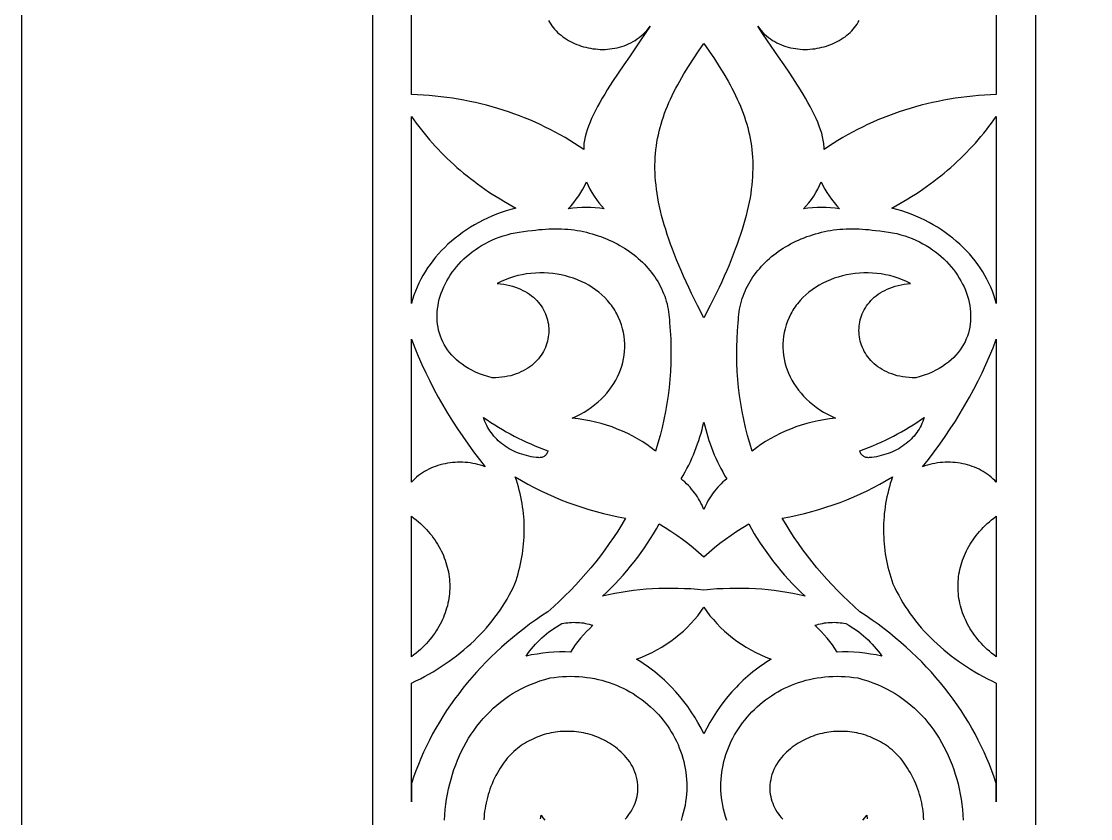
# Model space of a CAD drawing. Extents: x 1336 to 2036, y -730 to 370.
# Drawn here: x 1335.7 to 1472.8, y -592.5 to -490.3 of the extents above; entities that cross this region are included whole.
import ezdxf

# ---------------------------------------------------------------- set-up
doc = ezdxf.new("R2010")
doc.units = 0
doc.layers.add('LAYER_1', color=18, linetype='CONTINUOUS')
doc.layers.add('LAYER_2', color=4, linetype='CONTINUOUS')

msp = doc.modelspace()

# ---------------------------------------------------------------- linework, layer by layer
at = {"layer": 'LAYER_1'}
for points in [[(1335.73, -729.84), (2035.73, -729.84), (2035.73, 370.16), (1335.73, 370.16)], [(1423.23, -493.17), (1423.92, -494.16), (1424.58, -495.14), (1425.2, -496.1), (1425.78, -497.04), (1426.33, -497.97), (1426.58, -498.44), (1426.83, -498.9), (1427.06, -499.36), (1427.29, -499.82), (1427.51, -500.28), (1427.71, -500.73), (1427.91, -501.19), (1428.09, -501.65), (1428.26, -502.11), (1428.43, -502.56), (1428.58, -503.02), (1428.72, -503.49), (1428.85, -503.95), (1428.96, -504.41), (1429.07, -504.88), (1429.16, -505.35), (1429.25, -505.82), (1429.32, -506.3), (1429.38, -506.78), (1429.43, -507.26), (1429.46, -507.75), (1429.49, -508.24), (1429.5, -508.74), (1429.5, -509.24), (1429.48, -509.75), (1429.46, -510.27), (1429.42, -510.79), (1429.37, -511.31), (1429.3, -511.85), (1429.23, -512.39), (1429.14, -512.94), (1429.03, -513.49), (1428.92, -514.06), (1428.79, -514.63), (1428.64, -515.21), (1428.49, -515.8), (1428.31, -516.4), (1428.13, -517.01), (1427.93, -517.63), (1427.72, -518.26), (1427.49, -518.9), (1427.25, -519.55), (1427, -520.22), (1426.73, -520.89), (1426.45, -521.58), (1426.15, -522.28), (1425.84, -522.99), (1425.51, -523.71), (1425.17, -524.45), (1424.81, -525.2), (1424.05, -526.74), (1423.23, -528.35), (1422.41, -526.74), (1421.65, -525.2), (1421.29, -524.45), (1420.95, -523.71), (1420.62, -522.99), (1420.31, -522.28), (1420.01, -521.58), (1419.73, -520.89), (1419.46, -520.22), (1419.2, -519.55), (1418.96, -518.9), (1418.74, -518.26), (1418.52, -517.63), (1418.33, -517.01), (1418.14, -516.4), (1417.97, -515.8), (1417.81, -515.21), (1417.67, -514.63), (1417.54, -514.06), (1417.42, -513.49), (1417.32, -512.94), (1417.23, -512.39), (1417.15, -511.85), (1417.09, -511.31), (1417.04, -510.79), (1417, -510.27), (1416.97, -509.75), (1416.96, -509.24), (1416.96, -508.74), (1416.97, -508.24), (1416.99, -507.75), (1417.03, -507.26), (1417.08, -506.78), (1417.14, -506.3), (1417.21, -505.82), (1417.29, -505.35), (1417.39, -504.88), (1417.49, -504.41), (1417.61, -503.95), (1417.74, -503.49), (1417.88, -503.02), (1418.03, -502.56), (1418.19, -502.11), (1418.37, -501.65), (1418.55, -501.19), (1418.74, -500.73), (1418.95, -500.28), (1419.16, -499.82), (1419.39, -499.36), (1419.63, -498.9), (1419.87, -498.44), (1420.13, -497.97), (1420.67, -497.04), (1421.26, -496.1), (1421.88, -495.14), (1422.53, -494.16)], [(1385.74, -502.5), (1386.05, -502.94), (1386.36, -503.38), (1386.69, -503.82), (1387.02, -504.25), (1387.36, -504.67), (1387.7, -505.1), (1388.06, -505.51), (1388.42, -505.92), (1388.79, -506.33), (1389.16, -506.73), (1389.55, -507.13), (1389.94, -507.53), (1390.33, -507.91), (1390.74, -508.3), (1391.15, -508.67), (1391.57, -509.05), (1391.99, -509.41), (1392.42, -509.78), (1392.86, -510.13), (1393.31, -510.48), (1393.76, -510.83), (1394.21, -511.17), (1394.68, -511.51), (1395.15, -511.83), (1395.62, -512.16), (1396.1, -512.48), (1396.59, -512.79), (1397.09, -513.09), (1397.59, -513.39), (1398.09, -513.69), (1398.6, -513.97), (1399.12, -514.26), (1398.49, -514.43), (1397.86, -514.63), (1397.25, -514.84), (1396.65, -515.06), (1396.06, -515.3), (1395.48, -515.56), (1394.91, -515.83), (1394.36, -516.12), (1393.82, -516.42), (1393.29, -516.73), (1392.78, -517.06), (1392.28, -517.4), (1391.79, -517.76), (1391.32, -518.13), (1390.86, -518.51), (1390.42, -518.9), (1390, -519.3), (1389.59, -519.71), (1389.2, -520.14), (1388.82, -520.57), (1388.46, -521.02), (1388.12, -521.48), (1387.79, -521.94), (1387.49, -522.42), (1387.2, -522.9), (1386.93, -523.39), (1386.68, -523.9), (1386.45, -524.4), (1386.24, -524.92), (1386.05, -525.44), (1385.88, -525.98), (1385.73, -526.51)], [(1460.72, -526.51), (1460.57, -525.98), (1460.4, -525.44), (1460.21, -524.92), (1460, -524.4), (1459.77, -523.9), (1459.52, -523.39), (1459.26, -522.9), (1458.97, -522.42), (1458.66, -521.94), (1458.34, -521.48), (1458, -521.02), (1457.64, -520.57), (1457.26, -520.14), (1456.87, -519.71), (1456.46, -519.3), (1456.03, -518.9), (1455.59, -518.51), (1455.14, -518.13), (1454.66, -517.76), (1454.18, -517.4), (1453.68, -517.06), (1453.16, -516.73), (1452.64, -516.42), (1452.1, -516.12), (1451.54, -515.83), (1450.98, -515.56), (1450.4, -515.3), (1449.81, -515.06), (1449.21, -514.84), (1448.59, -514.63), (1447.97, -514.43), (1447.34, -514.26), (1447.85, -513.97), (1448.36, -513.69), (1448.87, -513.39), (1449.37, -513.09), (1449.86, -512.79), (1450.35, -512.48), (1450.83, -512.16), (1451.31, -511.83), (1451.78, -511.51), (1452.24, -511.17), (1452.7, -510.83), (1453.15, -510.48), (1453.59, -510.13), (1454.03, -509.78), (1454.46, -509.41), (1454.89, -509.05), (1455.31, -508.67), (1455.72, -508.3), (1456.12, -507.91), (1456.52, -507.53), (1456.91, -507.13), (1457.29, -506.73), (1457.67, -506.33), (1458.04, -505.92), (1458.4, -505.51), (1458.75, -505.1), (1459.1, -504.67), (1459.44, -504.25), (1459.77, -503.82), (1460.09, -503.38), (1460.41, -502.94), (1460.72, -502.5)], [(1408.18, -510.9), (1408.39, -511.37), (1408.61, -511.83), (1408.86, -512.28), (1409.14, -512.72), (1409.44, -513.15), (1409.76, -513.57), (1410.1, -513.97), (1410.46, -514.37), (1409.89, -514.29), (1409.31, -514.24), (1408.73, -514.2), (1408.15, -514.19), (1407.57, -514.2), (1406.99, -514.24), (1406.41, -514.29), (1405.83, -514.37), (1406.2, -513.97), (1406.54, -513.56), (1406.87, -513.14), (1407.18, -512.71), (1407.46, -512.27), (1407.72, -511.82), (1407.97, -511.36)], [(1438.27, -510.9), (1438.49, -511.36), (1438.73, -511.82), (1438.99, -512.27), (1439.28, -512.71), (1439.58, -513.14), (1439.91, -513.56), (1440.26, -513.97), (1440.62, -514.37), (1440.05, -514.29), (1439.47, -514.24), (1438.89, -514.2), (1438.31, -514.19), (1437.73, -514.2), (1437.15, -514.24), (1436.57, -514.29), (1435.99, -514.37), (1436.36, -513.97), (1436.7, -513.57), (1437.02, -513.15), (1437.32, -512.72), (1437.59, -512.28), (1437.84, -511.83), (1438.07, -511.37)], [(1401.22, -517.15), (1401.65, -517.09), (1402.07, -517.03), (1402.49, -516.99), (1402.91, -516.95), (1403.33, -516.93), (1403.75, -516.91), (1404.16, -516.91), (1404.57, -516.91), (1404.98, -516.92), (1405.39, -516.95), (1405.8, -516.98), (1406.2, -517.02), (1406.6, -517.07), (1406.99, -517.13), (1407.39, -517.2), (1407.78, -517.28), (1408.16, -517.37), (1408.54, -517.46), (1408.92, -517.57), (1409.3, -517.68), (1409.66, -517.8), (1410.03, -517.92), (1410.39, -518.06), (1410.74, -518.2), (1411.09, -518.36), (1411.44, -518.51), (1411.78, -518.68), (1412.11, -518.85), (1412.44, -519.04), (1412.76, -519.22), (1413.07, -519.42), (1413.38, -519.62), (1413.68, -519.83), (1413.98, -520.04), (1414.27, -520.26), (1414.55, -520.49), (1414.82, -520.73), (1415.09, -520.97), (1415.35, -521.21), (1415.6, -521.46), (1415.84, -521.72), (1416.08, -521.99), (1416.31, -522.26), (1416.52, -522.53), (1416.73, -522.81), (1416.93, -523.09), (1417.13, -523.38), (1417.31, -523.68), (1417.48, -523.98), (1417.64, -524.28), (1417.8, -524.59), (1417.94, -524.9), (1418.07, -525.22), (1418.2, -525.54), (1418.31, -525.87), (1418.41, -526.2), (1418.5, -526.53), (1418.58, -526.87), (1418.65, -527.21), (1418.71, -527.55), (1418.75, -527.9), (1418.79, -528.25), (1418.81, -528.61), (1418.82, -528.96), (1418.9, -530), (1418.97, -531.04), (1419, -532.08), (1419.01, -533.12), (1418.99, -534.16), (1418.94, -535.2), (1418.87, -536.24), (1418.77, -537.27), (1418.65, -538.3), (1418.49, -539.33), (1418.32, -540.35), (1418.11, -541.37), (1417.88, -542.39), (1417.63, -543.4), (1417.34, -544.41), (1417.03, -545.42), (1416.48, -544.99), (1415.91, -544.59), (1415.33, -544.2), (1414.72, -543.84), (1414.1, -543.49), (1413.46, -543.17), (1412.8, -542.87), (1412.13, -542.59), (1411.45, -542.33), (1410.75, -542.1), (1410.04, -541.89), (1409.32, -541.7), (1408.59, -541.54), (1407.85, -541.41), (1407.1, -541.29), (1406.34, -541.21), (1406.88, -540.96), (1407.4, -540.69), (1407.89, -540.41), (1408.37, -540.11), (1408.83, -539.79), (1409.26, -539.46), (1409.67, -539.11), (1410.06, -538.75), (1410.43, -538.37), (1410.78, -537.98), (1411.1, -537.59), (1411.4, -537.17), (1411.68, -536.75), (1411.93, -536.32), (1412.16, -535.89), (1412.37, -535.44), (1412.55, -534.98), (1412.7, -534.52), (1412.83, -534.06), (1412.94, -533.59), (1413.01, -533.11), (1413.07, -532.63), (1413.09, -532.15), (1413.09, -531.67), (1413.06, -531.18), (1413, -530.7), (1412.92, -530.21), (1412.81, -529.73), (1412.67, -529.25), (1412.5, -528.77), (1412.3, -528.29), (1412.07, -527.82), (1411.94, -527.59), (1411.81, -527.36), (1411.67, -527.14), (1411.53, -526.93), (1411.38, -526.72), (1411.22, -526.52), (1410.89, -526.12), (1410.53, -525.74), (1410.15, -525.39), (1409.76, -525.05), (1409.34, -524.73), (1408.91, -524.43), (1408.46, -524.16), (1407.99, -523.9), (1407.51, -523.67), (1407.02, -523.46), (1406.51, -523.27), (1406, -523.1), (1405.47, -522.95), (1404.94, -522.83), (1404.4, -522.73), (1403.85, -522.65), (1403.3, -522.6), (1402.74, -522.57), (1402.18, -522.57), (1401.62, -522.59), (1401.06, -522.64), (1400.5, -522.71), (1399.95, -522.8), (1399.39, -522.92), (1398.84, -523.07), (1398.3, -523.25), (1397.77, -523.45), (1397.24, -523.68), (1396.72, -523.93), (1397.15, -523.97), (1397.56, -524.03), (1397.95, -524.1), (1398.34, -524.19), (1398.7, -524.29), (1399.06, -524.4), (1399.4, -524.52), (1399.72, -524.66), (1400.03, -524.81), (1400.33, -524.97), (1400.61, -525.14), (1400.88, -525.32), (1401.14, -525.51), (1401.38, -525.7), (1401.61, -525.91), (1401.82, -526.13), (1402.02, -526.35), (1402.2, -526.58), (1402.37, -526.81), (1402.53, -527.05), (1402.67, -527.3), (1402.8, -527.55), (1402.92, -527.81), (1403.02, -528.07), (1403.11, -528.33), (1403.18, -528.6), (1403.24, -528.87), (1403.29, -529.14), (1403.32, -529.42), (1403.34, -529.69), (1403.35, -529.96), (1403.34, -530.24), (1403.32, -530.51), (1403.28, -530.79), (1403.23, -531.06), (1403.17, -531.33), (1403.1, -531.6), (1403.01, -531.86), (1402.91, -532.12), (1402.79, -532.38), (1402.66, -532.63), (1402.52, -532.88), (1402.36, -533.12), (1402.19, -533.35), (1402.01, -533.58), (1401.82, -533.81), (1401.61, -534.02), (1401.39, -534.23), (1401.15, -534.43), (1400.91, -534.61), (1400.64, -534.79), (1400.37, -534.96), (1400.08, -535.12), (1399.78, -535.27), (1399.47, -535.41), (1399.15, -535.53), (1398.81, -535.65), (1398.46, -535.75), (1398.09, -535.83), (1397.71, -535.9), (1397.32, -535.96), (1396.92, -536), (1396.51, -536.03), (1396.08, -536.04), (1395.51, -535.87), (1394.97, -535.69), (1394.45, -535.5), (1393.96, -535.28), (1393.49, -535.05), (1393.05, -534.81), (1392.63, -534.56), (1392.24, -534.29), (1391.87, -534.01), (1391.52, -533.72), (1391.2, -533.42), (1390.9, -533.1), (1390.63, -532.78), (1390.37, -532.45), (1390.14, -532.11), (1389.93, -531.76), (1389.75, -531.4), (1389.58, -531.04), (1389.44, -530.67), (1389.32, -530.29), (1389.22, -529.91), (1389.14, -529.53), (1389.08, -529.14), (1389.04, -528.75), (1389.02, -528.35), (1389.02, -527.95), (1389.04, -527.55), (1389.08, -527.16), (1389.14, -526.76), (1389.22, -526.36), (1389.31, -525.96), (1389.43, -525.56), (1389.56, -525.16), (1389.71, -524.77), (1389.88, -524.38), (1390.06, -524), (1390.26, -523.61), (1390.48, -523.24), (1390.72, -522.87), (1390.97, -522.5), (1391.24, -522.14), (1391.52, -521.79), (1391.82, -521.45), (1392.13, -521.12), (1392.46, -520.79), (1392.8, -520.48), (1393.16, -520.17), (1393.53, -519.88), (1393.92, -519.6), (1394.32, -519.33), (1394.73, -519.07), (1395.16, -518.83), (1395.6, -518.6), (1396.05, -518.38), (1396.52, -518.18), (1397, -518), (1397.48, -517.83), (1397.99, -517.68), (1398.5, -517.54), (1399.02, -517.43), (1399.56, -517.33), (1400.1, -517.25), (1400.66, -517.19)], [(1427.64, -528.96), (1427.65, -528.61), (1427.67, -528.25), (1427.7, -527.9), (1427.75, -527.55), (1427.81, -527.21), (1427.88, -526.87), (1427.96, -526.53), (1428.05, -526.2), (1428.15, -525.87), (1428.26, -525.54), (1428.38, -525.22), (1428.52, -524.9), (1428.66, -524.59), (1428.81, -524.28), (1428.98, -523.98), (1429.15, -523.68), (1429.33, -523.38), (1429.52, -523.09), (1429.72, -522.81), (1429.93, -522.53), (1430.15, -522.26), (1430.38, -521.99), (1430.61, -521.72), (1430.85, -521.46), (1431.11, -521.21), (1431.36, -520.97), (1431.63, -520.73), (1431.91, -520.49), (1432.19, -520.26), (1432.48, -520.04), (1432.77, -519.83), (1433.07, -519.62), (1433.38, -519.42), (1433.7, -519.22), (1434.02, -519.04), (1434.35, -518.85), (1434.68, -518.68), (1435.02, -518.51), (1435.36, -518.36), (1435.71, -518.2), (1436.07, -518.06), (1436.43, -517.92), (1436.79, -517.8), (1437.16, -517.68), (1437.53, -517.57), (1437.91, -517.46), (1438.29, -517.37), (1438.68, -517.28), (1439.07, -517.2), (1439.46, -517.13), (1439.86, -517.07), (1440.26, -517.02), (1440.66, -516.98), (1441.06, -516.95), (1441.47, -516.92), (1441.88, -516.91), (1442.3, -516.91), (1442.71, -516.91), (1443.13, -516.93), (1443.55, -516.95), (1443.96, -516.99), (1444.39, -517.03), (1444.81, -517.09), (1445.23, -517.15), (1445.8, -517.19), (1446.35, -517.25), (1446.9, -517.33), (1447.43, -517.43), (1447.96, -517.54), (1448.47, -517.68), (1448.97, -517.83), (1449.46, -518), (1449.94, -518.18), (1450.4, -518.38), (1450.86, -518.6), (1451.3, -518.83), (1451.72, -519.07), (1452.14, -519.33), (1452.54, -519.6), (1452.92, -519.88), (1453.29, -520.17), (1453.65, -520.48), (1454, -520.79), (1454.32, -521.12), (1454.64, -521.45), (1454.94, -521.79), (1455.22, -522.14), (1455.49, -522.5), (1455.74, -522.87), (1455.97, -523.24), (1456.19, -523.61), (1456.39, -524), (1456.58, -524.38), (1456.75, -524.77), (1456.89, -525.16), (1457.03, -525.56), (1457.14, -525.96), (1457.24, -526.36), (1457.31, -526.76), (1457.37, -527.16), (1457.41, -527.55), (1457.43, -527.95), (1457.43, -528.35), (1457.41, -528.75), (1457.38, -529.14), (1457.32, -529.53), (1457.24, -529.91), (1457.14, -530.29), (1457.01, -530.67), (1456.87, -531.04), (1456.71, -531.4), (1456.52, -531.76), (1456.31, -532.11), (1456.08, -532.45), (1455.83, -532.78), (1455.55, -533.1), (1455.26, -533.42), (1454.93, -533.72), (1454.59, -534.01), (1454.22, -534.29), (1453.83, -534.56), (1453.41, -534.81), (1452.97, -535.05), (1452.5, -535.28), (1452.01, -535.5), (1451.49, -535.69), (1450.95, -535.87), (1450.38, -536.04), (1449.95, -536.03), (1449.53, -536), (1449.13, -535.96), (1448.74, -535.9), (1448.36, -535.83), (1448, -535.75), (1447.65, -535.65), (1447.31, -535.53), (1446.98, -535.41), (1446.67, -535.27), (1446.37, -535.12), (1446.08, -534.96), (1445.81, -534.79), (1445.55, -534.61), (1445.3, -534.43), (1445.07, -534.23), (1444.85, -534.02), (1444.64, -533.81), (1444.44, -533.58), (1444.26, -533.35), (1444.09, -533.12), (1443.94, -532.88), (1443.79, -532.63), (1443.67, -532.38), (1443.55, -532.12), (1443.45, -531.86), (1443.36, -531.6), (1443.28, -531.33), (1443.22, -531.06), (1443.17, -530.79), (1443.14, -530.51), (1443.12, -530.24), (1443.11, -529.96), (1443.12, -529.69), (1443.14, -529.42), (1443.17, -529.14), (1443.22, -528.87), (1443.28, -528.6), (1443.35, -528.33), (1443.44, -528.07), (1443.54, -527.81), (1443.65, -527.55), (1443.78, -527.3), (1443.93, -527.05), (1444.08, -526.81), (1444.25, -526.58), (1444.44, -526.35), (1444.64, -526.13), (1444.85, -525.91), (1445.08, -525.7), (1445.32, -525.51), (1445.57, -525.32), (1445.84, -525.14), (1446.12, -524.97), (1446.42, -524.81), (1446.73, -524.66), (1447.06, -524.52), (1447.4, -524.4), (1447.75, -524.29), (1448.12, -524.19), (1448.5, -524.1), (1448.9, -524.03), (1449.31, -523.97), (1449.73, -523.93), (1449.22, -523.68), (1448.69, -523.45), (1448.15, -523.25), (1447.61, -523.07), (1447.06, -522.92), (1446.51, -522.8), (1445.95, -522.71), (1445.39, -522.64), (1444.83, -522.59), (1444.27, -522.57), (1443.72, -522.57), (1443.16, -522.6), (1442.61, -522.65), (1442.06, -522.73), (1441.52, -522.83), (1440.98, -522.95), (1440.46, -523.1), (1439.94, -523.27), (1439.44, -523.46), (1438.94, -523.67), (1438.46, -523.9), (1438, -524.16), (1437.55, -524.43), (1437.11, -524.73), (1436.7, -525.05), (1436.3, -525.39), (1435.92, -525.74), (1435.57, -526.12), (1435.4, -526.32), (1435.24, -526.52), (1435.08, -526.72), (1434.93, -526.93), (1434.78, -527.14), (1434.65, -527.36), (1434.51, -527.59), (1434.39, -527.82), (1434.16, -528.29), (1433.96, -528.77), (1433.79, -529.25), (1433.65, -529.73), (1433.54, -530.21), (1433.45, -530.7), (1433.4, -531.18), (1433.37, -531.67), (1433.36, -532.15), (1433.39, -532.63), (1433.44, -533.11), (1433.52, -533.59), (1433.62, -534.06), (1433.75, -534.52), (1433.91, -534.98), (1434.09, -535.44), (1434.29, -535.89), (1434.52, -536.32), (1434.78, -536.75), (1435.05, -537.17), (1435.35, -537.59), (1435.68, -537.98), (1436.02, -538.37), (1436.39, -538.75), (1436.78, -539.11), (1437.2, -539.46), (1437.63, -539.79), (1438.08, -540.11), (1438.56, -540.41), (1439.06, -540.69), (1439.57, -540.96), (1440.11, -541.21), (1439.35, -541.29), (1438.6, -541.41), (1437.86, -541.54), (1437.13, -541.7), (1436.41, -541.89), (1435.71, -542.1), (1435.01, -542.33), (1434.33, -542.59), (1433.66, -542.87), (1433, -543.17), (1432.36, -543.49), (1431.74, -543.84), (1431.13, -544.2), (1430.54, -544.59), (1429.97, -544.99), (1429.42, -545.42), (1429.11, -544.41), (1428.83, -543.4), (1428.57, -542.39), (1428.34, -541.37), (1428.14, -540.35), (1427.96, -539.33), (1427.81, -538.3), (1427.68, -537.27), (1427.58, -536.24), (1427.51, -535.2), (1427.47, -534.16), (1427.45, -533.12), (1427.46, -532.08), (1427.49, -531.04), (1427.55, -530)], [(1385.74, -531.08), (1386.16, -532.17), (1386.6, -533.24), (1387.07, -534.31), (1387.57, -535.37), (1388.08, -536.43), (1388.62, -537.47), (1389.18, -538.51), (1389.76, -539.54), (1390.36, -540.56), (1390.99, -541.57), (1391.64, -542.57), (1392.31, -543.56), (1393, -544.54), (1393.71, -545.52), (1394.44, -546.48), (1395.2, -547.43), (1394.88, -547.32), (1394.57, -547.22), (1394.25, -547.13), (1393.93, -547.06), (1393.6, -546.99), (1393.28, -546.94), (1392.95, -546.9), (1392.63, -546.87), (1392.3, -546.85), (1391.98, -546.85), (1391.65, -546.85), (1391.33, -546.87), (1391, -546.89), (1390.68, -546.93), (1390.36, -546.98), (1390.05, -547.04), (1389.74, -547.11), (1389.43, -547.19), (1389.13, -547.28), (1388.83, -547.39), (1388.53, -547.5), (1388.24, -547.62), (1387.96, -547.75), (1387.68, -547.9), (1387.41, -548.05), (1387.15, -548.21), (1386.89, -548.39), (1386.64, -548.57), (1386.4, -548.76), (1386.17, -548.96), (1385.95, -549.17), (1385.74, -549.39)], [(1460.72, -549.39), (1460.51, -549.17), (1460.28, -548.96), (1460.05, -548.76), (1459.81, -548.57), (1459.56, -548.39), (1459.31, -548.21), (1459.05, -548.05), (1458.77, -547.9), (1458.5, -547.75), (1458.21, -547.62), (1457.92, -547.5), (1457.63, -547.39), (1457.33, -547.28), (1457.03, -547.19), (1456.72, -547.11), (1456.41, -547.04), (1456.09, -546.98), (1455.77, -546.93), (1455.45, -546.89), (1455.13, -546.87), (1454.81, -546.85), (1454.48, -546.85), (1454.15, -546.85), (1453.83, -546.87), (1453.5, -546.9), (1453.18, -546.94), (1452.85, -546.99), (1452.53, -547.06), (1452.21, -547.13), (1451.89, -547.22), (1451.57, -547.32), (1451.26, -547.43), (1452.01, -546.48), (1452.75, -545.52), (1453.46, -544.54), (1454.15, -543.56), (1454.82, -542.57), (1455.47, -541.57), (1456.09, -540.56), (1456.7, -539.54), (1457.28, -538.51), (1457.84, -537.47), (1458.38, -536.43), (1458.89, -535.37), (1459.38, -534.31), (1459.85, -533.24), (1460.3, -532.17), (1460.72, -531.08)], [(1394.99, -541.1), (1395.45, -541.42), (1395.93, -541.74), (1396.41, -542.05), (1396.9, -542.36), (1397.39, -542.65), (1397.89, -542.94), (1398.4, -543.22), (1398.91, -543.49), (1399.43, -543.75), (1399.96, -544.01), (1400.49, -544.26), (1401.03, -544.5), (1401.57, -544.73), (1402.12, -544.95), (1402.67, -545.17), (1403.23, -545.37), (1403.21, -545.47), (1403.19, -545.57), (1403.15, -545.66), (1403.1, -545.75), (1403.05, -545.83), (1402.98, -545.9), (1402.91, -545.98), (1402.83, -546.04), (1402.74, -546.1), (1402.65, -546.15), (1402.55, -546.19), (1402.45, -546.22), (1402.35, -546.24), (1402.24, -546.26), (1402.13, -546.27), (1402.02, -546.26), (1401.71, -546.23), (1401.4, -546.19), (1401.09, -546.14), (1400.78, -546.08), (1400.48, -546), (1400.18, -545.92), (1399.89, -545.83), (1399.61, -545.73), (1399.33, -545.63), (1399.05, -545.51), (1398.78, -545.38), (1398.52, -545.25), (1398.26, -545.11), (1398.01, -544.96), (1397.77, -544.8), (1397.53, -544.63), (1397.3, -544.46), (1397.08, -544.28), (1396.87, -544.09), (1396.67, -543.89), (1396.47, -543.69), (1396.29, -543.49), (1396.11, -543.27), (1395.94, -543.05), (1395.79, -542.83), (1395.64, -542.59), (1395.5, -542.36), (1395.38, -542.12), (1395.26, -541.87), (1395.16, -541.62), (1395.07, -541.36)], [(1451.47, -541.1), (1451.39, -541.36), (1451.3, -541.62), (1451.19, -541.87), (1451.08, -542.12), (1450.95, -542.36), (1450.82, -542.59), (1450.67, -542.83), (1450.51, -543.05), (1450.35, -543.27), (1450.17, -543.49), (1449.98, -543.69), (1449.79, -543.89), (1449.59, -544.09), (1449.37, -544.28), (1449.15, -544.46), (1448.92, -544.63), (1448.69, -544.8), (1448.45, -544.96), (1448.2, -545.11), (1447.94, -545.25), (1447.68, -545.38), (1447.41, -545.51), (1447.13, -545.63), (1446.85, -545.73), (1446.56, -545.83), (1446.27, -545.92), (1445.97, -546), (1445.67, -546.08), (1445.37, -546.14), (1445.06, -546.19), (1444.75, -546.23), (1444.43, -546.26), (1444.32, -546.27), (1444.22, -546.26), (1444.11, -546.24), (1444.01, -546.22), (1443.91, -546.19), (1443.81, -546.15), (1443.72, -546.1), (1443.63, -546.04), (1443.55, -545.98), (1443.48, -545.9), (1443.41, -545.83), (1443.35, -545.75), (1443.31, -545.66), (1443.27, -545.57), (1443.24, -545.47), (1443.23, -545.37), (1443.78, -545.17), (1444.34, -544.95), (1444.89, -544.73), (1445.43, -544.5), (1445.96, -544.26), (1446.5, -544.01), (1447.02, -543.75), (1447.54, -543.49), (1448.05, -543.22), (1448.56, -542.94), (1449.06, -542.65), (1449.56, -542.36), (1450.05, -542.05), (1450.53, -541.74), (1451, -541.42)], [(1423.23, -541.69), (1423.34, -542.17), (1423.46, -542.64), (1423.59, -543.11), (1423.73, -543.58), (1423.88, -544.05), (1424.04, -544.51), (1424.2, -544.97), (1424.38, -545.43), (1424.56, -545.88), (1424.75, -546.33), (1424.96, -546.78), (1425.17, -547.22), (1425.4, -547.66), (1425.64, -548.1), (1425.89, -548.53), (1426.15, -548.96), (1425.9, -549.17), (1425.67, -549.38), (1425.44, -549.61), (1425.22, -549.83), (1425, -550.06), (1424.8, -550.3), (1424.6, -550.54), (1424.41, -550.79), (1424.24, -551.04), (1424.06, -551.29), (1423.9, -551.55), (1423.75, -551.81), (1423.61, -552.08), (1423.47, -552.35), (1423.34, -552.62), (1423.23, -552.89), (1423.11, -552.62), (1422.99, -552.35), (1422.85, -552.08), (1422.71, -551.81), (1422.55, -551.55), (1422.39, -551.29), (1422.22, -551.04), (1422.04, -550.79), (1421.85, -550.54), (1421.66, -550.3), (1421.45, -550.06), (1421.24, -549.83), (1421.02, -549.61), (1420.79, -549.38), (1420.55, -549.17), (1420.31, -548.96), (1420.57, -548.53), (1420.82, -548.1), (1421.05, -547.66), (1421.28, -547.22), (1421.5, -546.78), (1421.7, -546.33), (1421.9, -545.88), (1422.08, -545.43), (1422.25, -544.97), (1422.42, -544.51), (1422.58, -544.05), (1422.72, -543.58), (1422.86, -543.11), (1422.99, -542.64), (1423.11, -542.17)], [(1399.05, -548.73), (1399.85, -549.2), (1400.65, -549.66), (1401.48, -550.1), (1402.31, -550.52), (1403.16, -550.92), (1404.02, -551.3), (1404.89, -551.66), (1405.77, -552.01), (1406.67, -552.33), (1407.57, -552.63), (1408.48, -552.92), (1409.41, -553.18), (1410.34, -553.42), (1411.28, -553.65), (1412.23, -553.85), (1413.18, -554.03), (1412.69, -554.85), (1412.18, -555.67), (1411.65, -556.48), (1411.1, -557.28), (1410.54, -558.07), (1409.96, -558.84), (1409.36, -559.61), (1408.74, -560.37), (1408.11, -561.12), (1407.46, -561.86), (1406.79, -562.58), (1406.11, -563.29), (1405.41, -563.99), (1404.7, -564.68), (1403.97, -565.36), (1403.23, -566.02), (1402.43, -566.54), (1401.65, -567.08), (1400.89, -567.63), (1400.14, -568.19), (1399.4, -568.76), (1398.68, -569.35), (1397.98, -569.95), (1397.29, -570.56), (1396.61, -571.18), (1395.95, -571.81), (1395.31, -572.45), (1394.68, -573.11), (1394.07, -573.77), (1393.47, -574.45), (1392.89, -575.13), (1392.33, -575.82), (1391.79, -576.53), (1391.26, -577.24), (1390.75, -577.96), (1390.25, -578.69), (1389.77, -579.43), (1389.32, -580.18), (1388.87, -580.93), (1388.45, -581.69), (1388.05, -582.47), (1387.66, -583.24), (1387.29, -584.03), (1386.94, -584.82), (1386.62, -585.62), (1386.3, -586.42), (1386.01, -587.24), (1385.74, -588.05), (1385.74, -575.17), (1386.31, -574.89), (1386.88, -574.6), (1387.43, -574.31), (1387.97, -574.01), (1388.51, -573.7), (1389.04, -573.38), (1389.55, -573.05), (1390.06, -572.71), (1390.56, -572.37), (1391.05, -572.01), (1391.53, -571.65), (1392, -571.28), (1392.45, -570.9), (1392.9, -570.52), (1393.34, -570.13), (1393.77, -569.73), (1394.18, -569.32), (1394.59, -568.91), (1394.98, -568.49), (1395.36, -568.06), (1395.73, -567.62), (1396.09, -567.18), (1396.44, -566.73), (1396.77, -566.28), (1397.09, -565.82), (1397.4, -565.35), (1397.7, -564.88), (1397.99, -564.4), (1398.26, -563.91), (1398.52, -563.42), (1398.76, -562.93), (1398.99, -562.42), (1399.14, -562), (1399.27, -561.58), (1399.4, -561.16), (1399.52, -560.74), (1399.62, -560.31), (1399.72, -559.88), (1399.81, -559.46), (1399.89, -559.03), (1399.96, -558.6), (1400.02, -558.17), (1400.08, -557.74), (1400.12, -557.31), (1400.15, -556.87), (1400.18, -556.44), (1400.19, -556.01), (1400.2, -555.58), (1400.2, -555.15), (1400.19, -554.71), (1400.17, -554.28), (1400.13, -553.85), (1400.1, -553.42), (1400.05, -552.99), (1399.99, -552.56), (1399.92, -552.13), (1399.84, -551.7), (1399.76, -551.27), (1399.66, -550.84), (1399.56, -550.42), (1399.45, -549.99), (1399.32, -549.57), (1399.19, -549.15)], [(1447.4, -548.73), (1447.26, -549.15), (1447.13, -549.57), (1447.01, -549.99), (1446.9, -550.42), (1446.79, -550.84), (1446.7, -551.27), (1446.61, -551.7), (1446.53, -552.13), (1446.47, -552.56), (1446.41, -552.99), (1446.36, -553.42), (1446.32, -553.85), (1446.29, -554.28), (1446.27, -554.71), (1446.26, -555.15), (1446.25, -555.58), (1446.26, -556.01), (1446.28, -556.44), (1446.3, -556.87), (1446.34, -557.31), (1446.38, -557.74), (1446.43, -558.17), (1446.49, -558.6), (1446.56, -559.03), (1446.64, -559.46), (1446.73, -559.88), (1446.83, -560.31), (1446.94, -560.74), (1447.06, -561.16), (1447.18, -561.58), (1447.32, -562), (1447.46, -562.42), (1447.69, -562.93), (1447.94, -563.42), (1448.2, -563.91), (1448.47, -564.4), (1448.75, -564.88), (1449.05, -565.35), (1449.36, -565.82), (1449.68, -566.28), (1450.02, -566.73), (1450.36, -567.18), (1450.72, -567.62), (1451.09, -568.06), (1451.48, -568.49), (1451.87, -568.91), (1452.27, -569.32), (1452.69, -569.73), (1453.12, -570.13), (1453.55, -570.52), (1454, -570.9), (1454.46, -571.28), (1454.93, -571.65), (1455.41, -572.01), (1455.89, -572.37), (1456.39, -572.71), (1456.9, -573.05), (1457.42, -573.38), (1457.95, -573.7), (1458.48, -574.01), (1459.03, -574.31), (1459.58, -574.6), (1460.14, -574.89), (1460.71, -575.17), (1460.71, -588.05), (1460.44, -587.24), (1460.15, -586.42), (1459.84, -585.62), (1459.51, -584.82), (1459.16, -584.03), (1458.79, -583.24), (1458.41, -582.47), (1458, -581.69), (1457.58, -580.93), (1457.14, -580.18), (1456.68, -579.43), (1456.2, -578.69), (1455.71, -577.96), (1455.2, -577.24), (1454.67, -576.53), (1454.12, -575.82), (1453.56, -575.13), (1452.98, -574.45), (1452.39, -573.77), (1451.78, -573.11), (1451.15, -572.45), (1450.5, -571.81), (1449.84, -571.18), (1449.17, -570.56), (1448.48, -569.95), (1447.77, -569.35), (1447.05, -568.76), (1446.32, -568.19), (1445.57, -567.63), (1444.8, -567.08), (1444.02, -566.54), (1443.23, -566.02), (1442.49, -565.36), (1441.76, -564.68), (1441.04, -563.99), (1440.35, -563.29), (1439.66, -562.58), (1439, -561.86), (1438.35, -561.12), (1437.72, -560.37), (1437.1, -559.61), (1436.5, -558.84), (1435.92, -558.07), (1435.35, -557.28), (1434.81, -556.48), (1434.28, -555.67), (1433.77, -554.85), (1433.28, -554.03), (1434.23, -553.85), (1435.18, -553.65), (1436.12, -553.42), (1437.05, -553.18), (1437.97, -552.92), (1438.88, -552.63), (1439.79, -552.33), (1440.68, -552.01), (1441.56, -551.66), (1442.44, -551.3), (1443.3, -550.92), (1444.14, -550.52), (1444.98, -550.1), (1445.8, -549.66), (1446.61, -549.2)], [(1385.74, -553.77), (1386.04, -554), (1386.34, -554.23), (1386.62, -554.47), (1386.89, -554.71), (1387.15, -554.95), (1387.41, -555.21), (1387.65, -555.46), (1387.89, -555.72), (1388.11, -555.98), (1388.33, -556.25), (1388.53, -556.52), (1388.73, -556.8), (1388.91, -557.08), (1389.09, -557.36), (1389.26, -557.64), (1389.42, -557.93), (1389.56, -558.22), (1389.7, -558.51), (1389.83, -558.8), (1389.95, -559.1), (1390.06, -559.4), (1390.16, -559.7), (1390.25, -560), (1390.33, -560.31), (1390.41, -560.61), (1390.47, -560.92), (1390.52, -561.22), (1390.56, -561.53), (1390.6, -561.84), (1390.62, -562.15), (1390.64, -562.46), (1390.64, -562.77), (1390.64, -563.08), (1390.62, -563.39), (1390.6, -563.7), (1390.57, -564.01), (1390.52, -564.32), (1390.47, -564.62), (1390.41, -564.93), (1390.34, -565.24), (1390.25, -565.54), (1390.16, -565.84), (1390.06, -566.14), (1389.95, -566.44), (1389.83, -566.74), (1389.7, -567.03), (1389.57, -567.33), (1389.42, -567.61), (1389.26, -567.9), (1389.09, -568.19), (1388.92, -568.47), (1388.73, -568.75), (1388.53, -569.02), (1388.33, -569.29), (1388.11, -569.56), (1387.89, -569.82), (1387.65, -570.08), (1387.41, -570.34), (1387.15, -570.59), (1386.89, -570.84), (1386.62, -571.08), (1386.34, -571.32), (1386.04, -571.55), (1385.74, -571.78)], [(1460.71, -571.78), (1460.41, -571.55), (1460.12, -571.32), (1459.84, -571.08), (1459.56, -570.84), (1459.3, -570.59), (1459.05, -570.34), (1458.8, -570.08), (1458.57, -569.82), (1458.34, -569.56), (1458.13, -569.29), (1457.92, -569.02), (1457.73, -568.75), (1457.54, -568.47), (1457.36, -568.19), (1457.2, -567.9), (1457.04, -567.61), (1456.89, -567.33), (1456.75, -567.03), (1456.62, -566.74), (1456.5, -566.44), (1456.39, -566.14), (1456.29, -565.84), (1456.2, -565.54), (1456.12, -565.24), (1456.05, -564.93), (1455.99, -564.62), (1455.93, -564.32), (1455.89, -564.01), (1455.86, -563.7), (1455.83, -563.39), (1455.82, -563.08), (1455.81, -562.77), (1455.82, -562.46), (1455.83, -562.15), (1455.86, -561.84), (1455.89, -561.53), (1455.93, -561.22), (1455.99, -560.92), (1456.05, -560.61), (1456.12, -560.31), (1456.2, -560), (1456.29, -559.7), (1456.39, -559.4), (1456.5, -559.1), (1456.62, -558.8), (1456.75, -558.51), (1456.89, -558.22), (1457.04, -557.93), (1457.2, -557.64), (1457.37, -557.36), (1457.54, -557.08), (1457.73, -556.8), (1457.92, -556.52), (1458.13, -556.25), (1458.35, -555.98), (1458.57, -555.72), (1458.8, -555.46), (1459.05, -555.21), (1459.3, -554.95), (1459.56, -554.71), (1459.84, -554.47), (1460.12, -554.23), (1460.41, -554), (1460.71, -553.77)], [(1428.97, -554.76), (1429.32, -555.39), (1429.68, -556.01), (1430.06, -556.63), (1430.45, -557.24), (1430.86, -557.84), (1431.28, -558.44), (1431.71, -559.03), (1432.16, -559.61), (1432.62, -560.19), (1433.09, -560.76), (1433.58, -561.32), (1434.08, -561.87), (1434.6, -562.42), (1435.12, -562.96), (1435.66, -563.49), (1436.22, -564.01), (1435.43, -563.83), (1434.64, -563.68), (1433.85, -563.54), (1433.05, -563.41), (1432.25, -563.31), (1431.45, -563.22), (1430.64, -563.14), (1429.83, -563.09), (1429.01, -563.05), (1428.19, -563.03), (1427.37, -563.02), (1426.55, -563.03), (1425.72, -563.06), (1424.89, -563.1), (1424.06, -563.16), (1423.23, -563.24), (1422.39, -563.16), (1421.56, -563.1), (1420.73, -563.06), (1419.91, -563.03), (1419.08, -563.02), (1418.26, -563.03), (1417.44, -563.05), (1416.63, -563.09), (1415.82, -563.14), (1415.01, -563.22), (1414.2, -563.31), (1413.4, -563.41), (1412.61, -563.54), (1411.81, -563.68), (1411.02, -563.83), (1410.24, -564.01), (1410.79, -563.49), (1411.33, -562.96), (1411.86, -562.42), (1412.37, -561.87), (1412.87, -561.32), (1413.36, -560.76), (1413.84, -560.19), (1414.3, -559.61), (1414.74, -559.03), (1415.18, -558.44), (1415.6, -557.84), (1416, -557.24), (1416.4, -556.63), (1416.77, -556.01), (1417.14, -555.39), (1417.49, -554.76), (1418.26, -555.22), (1419.01, -555.69), (1419.75, -556.19), (1420.47, -556.7), (1421.18, -557.24), (1421.87, -557.79), (1422.55, -558.37), (1423.23, -558.96), (1423.9, -558.37), (1424.58, -557.79), (1425.28, -557.24), (1425.99, -556.7), (1426.71, -556.19), (1427.45, -555.69), (1428.2, -555.22)], [(1423.23, -565.44), (1423.61, -565.98), (1424.01, -566.52), (1424.44, -567.03), (1424.89, -567.54), (1425.36, -568.02), (1425.86, -568.49), (1426.37, -568.94), (1426.91, -569.37), (1427.47, -569.78), (1428.04, -570.18), (1428.64, -570.55), (1429.25, -570.9), (1429.88, -571.24), (1430.53, -571.55), (1431.19, -571.83), (1431.87, -572.1), (1431.52, -572.32), (1431.17, -572.54), (1430.83, -572.77), (1430.49, -573), (1430.15, -573.25), (1429.82, -573.49), (1429.5, -573.74), (1429.18, -574), (1428.87, -574.27), (1428.56, -574.54), (1428.26, -574.81), (1427.96, -575.09), (1427.67, -575.38), (1427.39, -575.67), (1426.83, -576.27), (1426.3, -576.88), (1425.79, -577.52), (1425.31, -578.17), (1424.84, -578.84), (1424.4, -579.53), (1423.99, -580.23), (1423.6, -580.95), (1423.23, -581.69), (1422.86, -580.95), (1422.47, -580.23), (1422.05, -579.53), (1421.61, -578.84), (1421.15, -578.17), (1420.66, -577.52), (1420.15, -576.88), (1419.62, -576.27), (1419.07, -575.67), (1418.78, -575.38), (1418.49, -575.09), (1418.19, -574.81), (1417.89, -574.54), (1417.59, -574.27), (1417.27, -574), (1416.95, -573.74), (1416.63, -573.49), (1416.3, -573.25), (1415.97, -573), (1415.63, -572.77), (1415.29, -572.54), (1414.94, -572.32), (1414.58, -572.1), (1415.26, -571.83), (1415.93, -571.55), (1416.58, -571.24), (1417.21, -570.9), (1417.82, -570.55), (1418.41, -570.18), (1418.99, -569.78), (1419.55, -569.37), (1420.08, -568.94), (1420.6, -568.49), (1421.09, -568.02), (1421.56, -567.54), (1422.01, -567.03), (1422.44, -566.52), (1422.85, -565.98)], [(1405.01, -567.53), (1405.26, -567.48), (1405.51, -567.45), (1405.77, -567.42), (1406.02, -567.39), (1406.27, -567.38), (1406.52, -567.37), (1406.78, -567.38), (1407.03, -567.39), (1407.28, -567.4), (1407.53, -567.43), (1407.78, -567.46), (1408.03, -567.51), (1408.28, -567.56), (1408.53, -567.61), (1408.77, -567.68), (1409.01, -567.75), (1408.59, -568.15), (1408.18, -568.55), (1407.79, -568.97), (1407.42, -569.4), (1407.07, -569.83), (1406.74, -570.28), (1406.43, -570.73), (1406.14, -571.18), (1405.44, -571.17), (1404.73, -571.17), (1404.01, -571.21), (1403.29, -571.26), (1402.58, -571.34), (1401.86, -571.44), (1401.14, -571.56), (1400.43, -571.7), (1400.65, -571.38), (1400.88, -571.07), (1401.12, -570.77), (1401.37, -570.47), (1401.63, -570.18), (1401.9, -569.9), (1402.18, -569.63), (1402.46, -569.36), (1402.75, -569.1), (1403.05, -568.85), (1403.36, -568.61), (1403.68, -568.38), (1404, -568.15), (1404.33, -567.94), (1404.67, -567.73)], [(1437.44, -567.75), (1437.69, -567.68), (1437.93, -567.61), (1438.18, -567.56), (1438.42, -567.51), (1438.67, -567.46), (1438.92, -567.43), (1439.18, -567.4), (1439.43, -567.39), (1439.68, -567.38), (1439.93, -567.37), (1440.19, -567.38), (1440.44, -567.39), (1440.69, -567.42), (1440.94, -567.45), (1441.19, -567.48), (1441.44, -567.53), (1441.79, -567.73), (1442.12, -567.94), (1442.45, -568.15), (1442.78, -568.38), (1443.09, -568.61), (1443.4, -568.85), (1443.7, -569.1), (1443.99, -569.36), (1444.28, -569.63), (1444.56, -569.9), (1444.82, -570.18), (1445.08, -570.47), (1445.33, -570.77), (1445.57, -571.07), (1445.81, -571.38), (1446.03, -571.7), (1445.32, -571.56), (1444.6, -571.44), (1443.88, -571.34), (1443.16, -571.26), (1442.44, -571.21), (1441.73, -571.17), (1441.02, -571.17), (1440.31, -571.18), (1440.03, -570.73), (1439.72, -570.28), (1439.39, -569.83), (1439.03, -569.4), (1438.66, -568.97), (1438.27, -568.55), (1437.87, -568.15)], [(1385.74, -590.39), (1385.73, -588.08), (1385.74, -588.05)], [(1460.72, -588.08), (1460.71, -590.39), (1460.71, -588.05)]]:
    msp.add_lwpolyline(points, close=True, dxfattribs=at)
for points in [[(1403.32, -490.2), (1403.45, -490.44), (1403.59, -490.67), (1403.75, -490.9), (1403.91, -491.12), (1404.09, -491.33), (1404.28, -491.54), (1404.48, -491.74), (1404.69, -491.93), (1404.91, -492.11), (1405.13, -492.29), (1405.37, -492.45), (1405.61, -492.61), (1405.87, -492.76), (1406.12, -492.91), (1406.39, -493.04), (1406.66, -493.17), (1406.94, -493.28), (1407.22, -493.39), (1407.51, -493.49), (1407.8, -493.57), (1408.1, -493.65), (1408.4, -493.72), (1408.7, -493.78), (1409.01, -493.83), (1409.32, -493.86), (1409.63, -493.89), (1409.94, -493.91), (1410.25, -493.91), (1410.56, -493.91), (1410.87, -493.89), (1411.18, -493.86), (1411.49, -493.82), (1411.8, -493.77), (1412.1, -493.71), (1412.4, -493.63), (1412.7, -493.55), (1413, -493.45), (1413.29, -493.33), (1413.58, -493.21), (1413.86, -493.07), (1414.14, -492.92), (1414.41, -492.76), (1414.68, -492.58), (1414.94, -492.39), (1415.19, -492.19), (1415.44, -491.97), (1415.67, -491.74), (1415.9, -491.49), (1416.12, -491.23), (1416.33, -490.95), (1415.72, -491.87), (1415.07, -492.83), (1413.67, -494.86), (1412.95, -495.91), (1412.23, -496.98), (1411.52, -498.05), (1410.84, -499.12), (1410.51, -499.66), (1410.2, -500.19), (1409.9, -500.72), (1409.61, -501.24), (1409.34, -501.76), (1409.08, -502.27), (1408.84, -502.77), (1408.63, -503.26), (1408.44, -503.74), (1408.27, -504.21), (1408.12, -504.67), (1408, -505.12), (1407.91, -505.55), (1407.85, -505.97), (1407.83, -506.17), (1407.82, -506.37), (1407.82, -506.57), (1407.83, -506.76), (1407.24, -506.36), (1406.64, -505.97), (1406.04, -505.59), (1405.43, -505.22), (1404.8, -504.87), (1404.18, -504.52), (1403.54, -504.19), (1402.89, -503.87), (1402.24, -503.55), (1401.58, -503.25), (1400.92, -502.97), (1400.24, -502.69), (1399.57, -502.42), (1398.88, -502.17), (1398.19, -501.93), (1397.49, -501.7), (1396.79, -501.48), (1396.08, -501.28), (1395.37, -501.08), (1394.65, -500.9), (1393.93, -500.73), (1393.2, -500.58), (1392.47, -500.43), (1391.74, -500.3), (1391, -500.18), (1390.26, -500.07), (1389.51, -499.98), (1388.76, -499.9), (1388.01, -499.83), (1387.26, -499.77), (1386.5, -499.73), (1385.74, -499.7), (1385.74, -481.87)], [(1460.71, -481.86), (1460.71, -499.7), (1459.96, -499.73), (1459.2, -499.77), (1458.45, -499.83), (1457.69, -499.9), (1456.95, -499.98), (1456.2, -500.07), (1455.46, -500.18), (1454.72, -500.3), (1453.98, -500.43), (1453.25, -500.58), (1452.53, -500.73), (1451.8, -500.9), (1451.09, -501.08), (1450.37, -501.28), (1449.67, -501.48), (1448.96, -501.7), (1448.27, -501.93), (1447.58, -502.17), (1446.89, -502.42), (1446.21, -502.69), (1445.54, -502.97), (1444.87, -503.25), (1444.21, -503.55), (1443.56, -503.87), (1442.92, -504.19), (1442.28, -504.52), (1441.65, -504.87), (1441.03, -505.22), (1440.42, -505.59), (1439.81, -505.97), (1439.22, -506.36), (1438.63, -506.76), (1438.64, -506.57), (1438.63, -506.37), (1438.62, -506.17), (1438.6, -505.97), (1438.54, -505.55), (1438.45, -505.12), (1438.34, -504.67), (1438.19, -504.21), (1438.02, -503.74), (1437.83, -503.26), (1437.61, -502.77), (1437.38, -502.27), (1437.12, -501.76), (1436.85, -501.24), (1436.56, -500.72), (1436.26, -500.19), (1435.94, -499.66), (1435.62, -499.12), (1434.94, -498.05), (1434.23, -496.98), (1433.51, -495.91), (1432.79, -494.86), (1431.39, -492.83), (1430.73, -491.87), (1430.13, -490.95), (1430.34, -491.23), (1430.56, -491.49), (1430.78, -491.74), (1431.02, -491.97), (1431.26, -492.19), (1431.52, -492.39), (1431.78, -492.58), (1432.04, -492.76), (1432.31, -492.92), (1432.59, -493.07), (1432.87, -493.21), (1433.16, -493.33), (1433.46, -493.45), (1433.75, -493.55), (1434.05, -493.63), (1434.35, -493.71), (1434.66, -493.77), (1434.97, -493.82), (1435.28, -493.86), (1435.59, -493.89), (1435.9, -493.91), (1436.21, -493.91), (1436.52, -493.91), (1436.83, -493.89), (1437.14, -493.86), (1437.45, -493.83), (1437.75, -493.78), (1438.06, -493.72), (1438.36, -493.65), (1438.65, -493.57), (1438.94, -493.49), (1439.23, -493.39), (1439.52, -493.28), (1439.79, -493.17), (1440.07, -493.04), (1440.33, -492.91), (1440.59, -492.76), (1440.84, -492.61), (1441.09, -492.45), (1441.32, -492.29), (1441.55, -492.11), (1441.77, -491.93), (1441.98, -491.74), (1442.18, -491.54), (1442.37, -491.33), (1442.54, -491.12), (1442.71, -490.9), (1442.86, -490.67), (1443.01, -490.44), (1443.14, -490.2)], [(1389.97, -592.72), (1390.01, -592.04), (1390.07, -591.37), (1390.15, -590.7), (1390.25, -590.04), (1390.36, -589.39), (1390.49, -588.74), (1390.64, -588.1), (1390.81, -587.47), (1390.99, -586.85), (1391.19, -586.24), (1391.41, -585.63), (1391.64, -585.04), (1391.9, -584.45), (1392.17, -583.88), (1392.45, -583.32), (1392.76, -582.76), (1393.07, -582.22), (1393.41, -581.7), (1393.76, -581.18), (1394.13, -580.68), (1394.52, -580.2), (1394.92, -579.72), (1395.34, -579.27), (1395.77, -578.83), (1396.22, -578.4), (1396.69, -577.99), (1397.17, -577.6), (1397.67, -577.22), (1398.18, -576.86), (1398.71, -576.52), (1399.26, -576.2), (1399.82, -575.9), (1400.39, -575.62), (1400.98, -575.35), (1401.59, -575.11), (1402.21, -574.89), (1402.85, -574.69), (1403.5, -574.51), (1404.04, -574.43), (1404.57, -574.37), (1405.11, -574.33), (1405.63, -574.3), (1406.16, -574.29), (1406.68, -574.3), (1407.19, -574.33), (1407.7, -574.37), (1408.21, -574.43), (1408.71, -574.5), (1409.2, -574.59), (1409.68, -574.69), (1410.16, -574.81), (1410.64, -574.95), (1411.1, -575.1), (1411.56, -575.26), (1412.01, -575.44), (1412.46, -575.63), (1412.89, -575.83), (1413.32, -576.05), (1413.74, -576.28), (1414.15, -576.52), (1414.55, -576.78), (1414.94, -577.04), (1415.32, -577.32), (1415.69, -577.61), (1416.05, -577.9), (1416.4, -578.21), (1416.75, -578.53), (1417.07, -578.86), (1417.39, -579.2), (1417.7, -579.55), (1418, -579.91), (1418.28, -580.27), (1418.55, -580.64), (1418.81, -581.03), (1419.05, -581.42), (1419.29, -581.81), (1419.51, -582.22), (1419.71, -582.63), (1419.91, -583.05), (1420.08, -583.47), (1420.25, -583.9), (1420.4, -584.33), (1420.53, -584.77), (1420.65, -585.22), (1420.76, -585.67), (1420.84, -586.12), (1420.92, -586.58), (1420.97, -587.04), (1421.01, -587.51), (1421.04, -587.98), (1421.04, -588.45), (1421.03, -588.92), (1421, -589.4), (1420.96, -589.88), (1420.89, -590.36), (1420.81, -590.84), (1420.71, -591.32), (1420.59, -591.8), (1420.45, -592.29), (1420.3, -592.77)], [(1426.16, -592.77), (1426, -592.29), (1425.86, -591.8), (1425.74, -591.32), (1425.64, -590.84), (1425.56, -590.36), (1425.5, -589.88), (1425.45, -589.4), (1425.42, -588.92), (1425.41, -588.45), (1425.42, -587.98), (1425.44, -587.51), (1425.48, -587.04), (1425.54, -586.58), (1425.61, -586.12), (1425.7, -585.67), (1425.8, -585.22), (1425.92, -584.77), (1426.06, -584.33), (1426.21, -583.9), (1426.37, -583.47), (1426.55, -583.05), (1426.74, -582.63), (1426.95, -582.22), (1427.17, -581.81), (1427.4, -581.42), (1427.65, -581.03), (1427.91, -580.64), (1428.18, -580.27), (1428.46, -579.91), (1428.76, -579.55), (1429.06, -579.2), (1429.38, -578.86), (1429.71, -578.53), (1430.05, -578.21), (1430.4, -577.9), (1430.76, -577.61), (1431.14, -577.32), (1431.52, -577.04), (1431.91, -576.78), (1432.31, -576.52), (1432.72, -576.28), (1433.14, -576.05), (1433.56, -575.83), (1434, -575.63), (1434.44, -575.44), (1434.89, -575.26), (1435.35, -575.1), (1435.82, -574.95), (1436.29, -574.81), (1436.77, -574.69), (1437.26, -574.59), (1437.75, -574.5), (1438.25, -574.43), (1438.75, -574.37), (1439.26, -574.33), (1439.78, -574.3), (1440.3, -574.29), (1440.82, -574.3), (1441.35, -574.33), (1441.88, -574.37), (1442.42, -574.43), (1442.96, -574.51), (1443.61, -574.69), (1444.25, -574.89), (1444.87, -575.11), (1445.47, -575.35), (1446.06, -575.62), (1446.64, -575.9), (1447.2, -576.2), (1447.75, -576.52), (1448.27, -576.86), (1448.79, -577.22), (1449.29, -577.6), (1449.77, -577.99), (1450.23, -578.4), (1450.68, -578.83), (1451.12, -579.27), (1451.54, -579.72), (1451.94, -580.2), (1452.32, -580.68), (1452.69, -581.18), (1453.04, -581.7), (1453.38, -582.22), (1453.7, -582.76), (1454, -583.32), (1454.29, -583.88), (1454.56, -584.45), (1454.81, -585.04), (1455.05, -585.63), (1455.26, -586.24), (1455.46, -586.85), (1455.65, -587.47), (1455.81, -588.1), (1455.96, -588.74), (1456.09, -589.39), (1456.21, -590.04), (1456.3, -590.7), (1456.38, -591.37), (1456.44, -592.04), (1456.49, -592.72)], [(1413.13, -592.61), (1413.33, -592.38), (1413.52, -592.14), (1413.7, -591.9), (1413.87, -591.65), (1414.02, -591.39), (1414.16, -591.13), (1414.29, -590.86), (1414.41, -590.58), (1414.51, -590.3), (1414.59, -590.01), (1414.66, -589.71), (1414.72, -589.42), (1414.75, -589.11), (1414.77, -588.81), (1414.77, -588.5), (1414.76, -588.19), (1414.72, -587.87), (1414.67, -587.55), (1414.6, -587.23), (1414.5, -586.9), (1414.39, -586.58), (1414.25, -586.25), (1414.1, -585.92), (1413.92, -585.6), (1413.72, -585.27), (1413.49, -584.94), (1413.28, -584.69), (1413.06, -584.46), (1412.84, -584.23), (1412.61, -584.01), (1412.38, -583.8), (1412.14, -583.6), (1411.9, -583.4), (1411.65, -583.22), (1411.39, -583.05), (1411.14, -582.88), (1410.87, -582.72), (1410.61, -582.57), (1410.34, -582.43), (1410.06, -582.3), (1409.79, -582.18), (1409.51, -582.06), (1409.23, -581.96), (1408.94, -581.86), (1408.66, -581.77), (1408.37, -581.69), (1408.08, -581.62), (1407.78, -581.56), (1407.49, -581.5), (1407.19, -581.46), (1406.9, -581.42), (1406.6, -581.39), (1406.3, -581.37), (1406, -581.36), (1405.71, -581.35), (1405.41, -581.36), (1405.11, -581.37), (1404.81, -581.39), (1404.52, -581.42), (1404.22, -581.46), (1403.93, -581.51), (1403.64, -581.56), (1403.34, -581.62), (1403.06, -581.69), (1402.77, -581.77), (1402.48, -581.86), (1402.2, -581.95), (1401.92, -582.06), (1401.65, -582.17), (1401.38, -582.29), (1401.11, -582.42), (1400.84, -582.55), (1400.58, -582.7), (1400.32, -582.85), (1400.07, -583.01), (1399.82, -583.17), (1399.58, -583.35), (1399.34, -583.53), (1399.1, -583.73), (1398.88, -583.92), (1398.65, -584.13), (1398.44, -584.35), (1398.23, -584.57), (1398.02, -584.8), (1397.83, -585.04), (1397.64, -585.29), (1397.45, -585.54), (1397.28, -585.8), (1397.11, -586.07), (1396.95, -586.35), (1396.75, -586.69), (1396.57, -587.03), (1396.39, -587.37), (1396.23, -587.71), (1396.07, -588.06), (1395.93, -588.41), (1395.8, -588.76), (1395.68, -589.11), (1395.57, -589.46), (1395.47, -589.82), (1395.38, -590.17), (1395.3, -590.53), (1395.23, -590.89), (1395.17, -591.25), (1395.12, -591.6), (1395.08, -591.96), (1395.05, -592.32), (1395.03, -592.68)], [(1451.42, -592.68), (1451.4, -592.32), (1451.38, -591.96), (1451.34, -591.6), (1451.29, -591.25), (1451.23, -590.89), (1451.16, -590.53), (1451.08, -590.17), (1450.99, -589.82), (1450.89, -589.46), (1450.78, -589.11), (1450.66, -588.76), (1450.52, -588.41), (1450.38, -588.06), (1450.23, -587.71), (1450.06, -587.37), (1449.89, -587.03), (1449.7, -586.69), (1449.51, -586.35), (1449.35, -586.07), (1449.18, -585.8), (1449, -585.54), (1448.82, -585.29), (1448.63, -585.04), (1448.43, -584.8), (1448.23, -584.57), (1448.02, -584.35), (1447.8, -584.13), (1447.58, -583.92), (1447.35, -583.73), (1447.12, -583.53), (1446.88, -583.35), (1446.64, -583.17), (1446.39, -583.01), (1446.13, -582.85), (1445.88, -582.7), (1445.62, -582.55), (1445.35, -582.42), (1445.08, -582.29), (1444.81, -582.17), (1444.53, -582.06), (1444.25, -581.95), (1443.97, -581.86), (1443.69, -581.77), (1443.4, -581.69), (1443.11, -581.62), (1442.82, -581.56), (1442.53, -581.51), (1442.23, -581.46), (1441.94, -581.42), (1441.64, -581.39), (1441.34, -581.37), (1441.05, -581.36), (1440.75, -581.35), (1440.45, -581.36), (1440.15, -581.37), (1439.86, -581.39), (1439.56, -581.42), (1439.26, -581.46), (1438.97, -581.5), (1438.67, -581.56), (1438.38, -581.62), (1438.09, -581.69), (1437.8, -581.77), (1437.51, -581.86), (1437.23, -581.96), (1436.95, -582.06), (1436.67, -582.18), (1436.39, -582.3), (1436.12, -582.43), (1435.85, -582.57), (1435.58, -582.72), (1435.32, -582.88), (1435.06, -583.05), (1434.81, -583.22), (1434.56, -583.4), (1434.32, -583.6), (1434.08, -583.8), (1433.84, -584.01), (1433.62, -584.23), (1433.39, -584.46), (1433.18, -584.69), (1432.97, -584.94), (1432.74, -585.27), (1432.54, -585.6), (1432.36, -585.92), (1432.2, -586.25), (1432.07, -586.58), (1431.95, -586.9), (1431.86, -587.23), (1431.79, -587.55), (1431.73, -587.87), (1431.7, -588.19), (1431.68, -588.5), (1431.68, -588.81), (1431.7, -589.11), (1431.74, -589.42), (1431.79, -589.71), (1431.86, -590.01), (1431.95, -590.3), (1432.05, -590.58), (1432.16, -590.86), (1432.29, -591.13), (1432.43, -591.39), (1432.59, -591.65), (1432.76, -591.9), (1432.94, -592.14), (1433.13, -592.38), (1433.33, -592.61)], [(1402.27, -592.55), (1402.35, -592.1), (1402.59, -592.42), (1402.84, -592.72)], [(1443.62, -592.72), (1443.87, -592.42), (1444.11, -592.1), (1444.18, -592.55)]]:
    msp.add_lwpolyline(points, dxfattribs=at)
at = {"layer": 'LAYER_2'}
for points in [[(1990.72, -684.83), (1990.72, 325.15), (1380.73, 325.15), (1380.73, -684.83)], [(1465.74, 240.2), (1465.74, -599.87), (1905.71, -599.87), (1905.71, 240.2)]]:
    msp.add_lwpolyline(points, close=True, dxfattribs=at)

doc.saveas('drawing.dxf')
